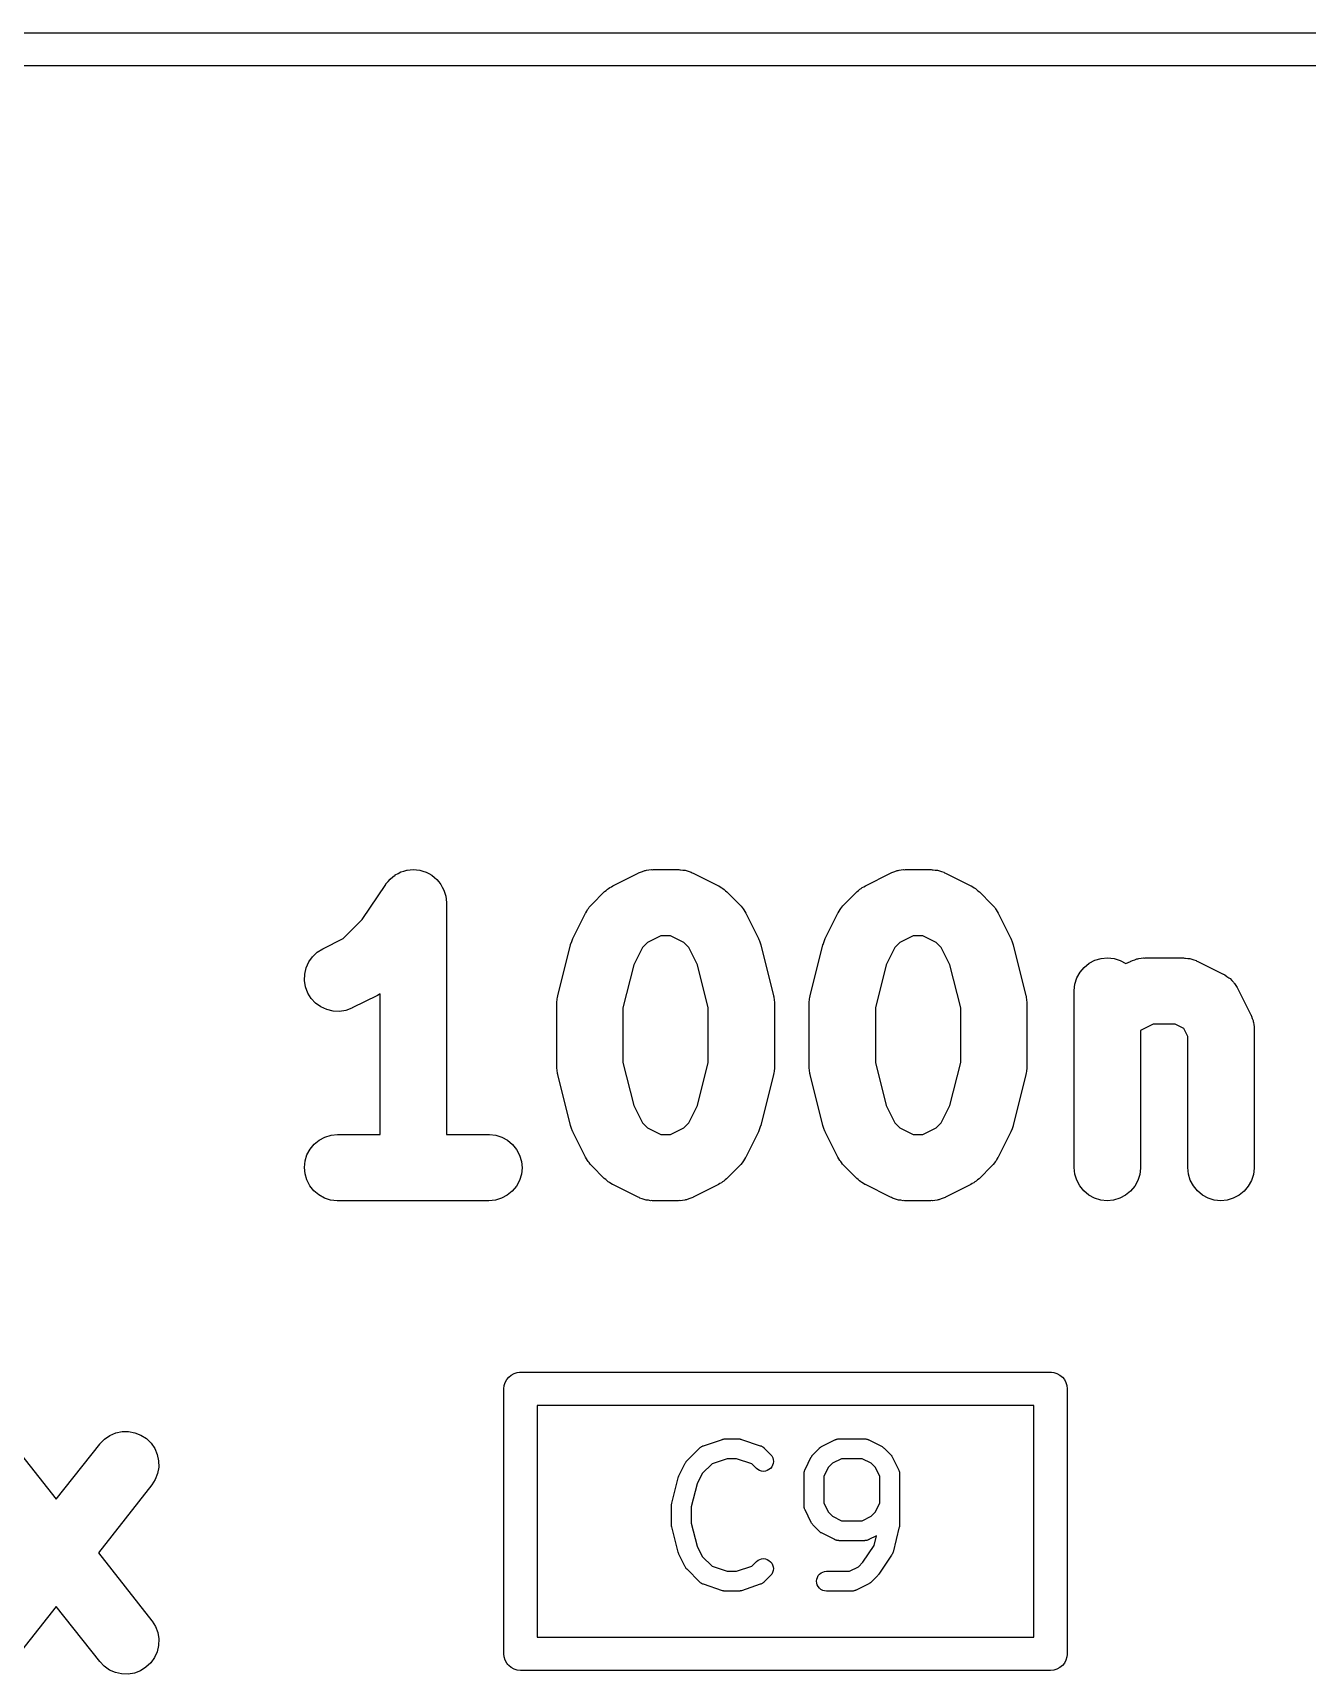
# Model space of a CAD drawing. Extents: x -0.43 to 1.15, y -0.05 to 0.65.
# Drawn here: x 0.0915 to 0.2429, y 0.4568 to 0.652 of the extents above; entities that cross this region are included whole.
import ezdxf

# ---------------------------------------------------------------- set-up
doc = ezdxf.new("R2010")
doc.units = 0
doc.header["$MEASUREMENT"] = 0
doc.layers.add('BLACK', color=7, linetype='CONTINUOUS')

msp = doc.modelspace()

# ---------------------------------------------------------------- linework, layer by layer
at = {"layer": 'BLACK', "linetype": 'CONTINUOUS'}
for p, q in [((-0.1499, 0.65197), (1.1499, 0.65197)), ((1.14803, 0.64803), (-0.14803, 0.64803)), ((0.13519, 0.5522), (0.13555, 0.5523)), ((0.13555, 0.5523), (0.13592, 0.55241)), ((0.13592, 0.55241), (0.13593, 0.55241)), ((0.13593, 0.55241), (0.13628, 0.55245)), ((0.13593, 0.55241), (0.13593, 0.55241)), ((0.13628, 0.55245), (0.13669, 0.55248)), ((0.13669, 0.55248), (0.1367, 0.55248)), ((0.13669, 0.55248), (0.13669, 0.55248)), ((0.1367, 0.55248), (0.13705, 0.55245)), ((0.13705, 0.55245), (0.13745, 0.5524)), ((0.13745, 0.5524), (0.13746, 0.5524)), ((0.13746, 0.5524), (0.13746, 0.5524)), ((0.13746, 0.5524), (0.1378, 0.5523)), ((0.1378, 0.5523), (0.13819, 0.55218)), ((0.16366, 0.55219), (0.16392, 0.55227)), ((0.16392, 0.55227), (0.16417, 0.55236)), ((0.16417, 0.55236), (0.16428, 0.55238)), ((0.16428, 0.55238), (0.16439, 0.55241)), ((0.16439, 0.55241), (0.16466, 0.55244)), ((0.16466, 0.55244), (0.16493, 0.55248)), ((0.16493, 0.55248), (0.16504, 0.55247)), ((0.16504, 0.55247), (0.16516, 0.55248)), ((0.16516, 0.55248), (0.16816, 0.55248)), ((0.16816, 0.55248), (0.16821, 0.55248)), ((0.16821, 0.55248), (0.16833, 0.55247)), ((0.16833, 0.55247), (0.16844, 0.55247)), ((0.16844, 0.55247), (0.16871, 0.55243)), ((0.16871, 0.55243), (0.16898, 0.5524)), ((0.16898, 0.5524), (0.16909, 0.55236)), ((0.16909, 0.55236), (0.1692, 0.55234)), ((0.1692, 0.55234), (0.16945, 0.55225)), ((0.19365, 0.55219), (0.19391, 0.55227)), ((0.19391, 0.55227), (0.19416, 0.55236)), ((0.19416, 0.55236), (0.19428, 0.55238)), ((0.19428, 0.55238), (0.19439, 0.55241)), ((0.19439, 0.55241), (0.19466, 0.55244)), ((0.19466, 0.55244), (0.19492, 0.55248)), ((0.19492, 0.55248), (0.19504, 0.55247)), ((0.19504, 0.55247), (0.19515, 0.55248)), ((0.19515, 0.55248), (0.19815, 0.55248)), ((0.19815, 0.55248), (0.19821, 0.55248)), ((0.19821, 0.55248), (0.19832, 0.55247)), ((0.19832, 0.55247), (0.19844, 0.55247)), ((0.19844, 0.55247), (0.1987, 0.55243)), ((0.1987, 0.55243), (0.19897, 0.5524)), ((0.19897, 0.5524), (0.19908, 0.55236)), ((0.19908, 0.55236), (0.1992, 0.55234)), ((0.1992, 0.55234), (0.19945, 0.55225)), ((0.1306, 0.54656), (0.13339, 0.55073)), ((0.13339, 0.55073), (0.13341, 0.55077)), ((0.13341, 0.55077), (0.13342, 0.55078)), ((0.13341, 0.55077), (0.13341, 0.55077)), ((0.13341, 0.55077), (0.13341, 0.55077)), ((0.13342, 0.55078), (0.13367, 0.55108)), ((0.13367, 0.55108), (0.13391, 0.55136)), ((0.13391, 0.55136), (0.13423, 0.55162)), ((0.13391, 0.55136), (0.13391, 0.55136)), ((0.13391, 0.55136), (0.13391, 0.55136)), ((0.13423, 0.55162), (0.13451, 0.55184)), ((0.13451, 0.55185), (0.13486, 0.55203)), ((0.13451, 0.55184), (0.13451, 0.55185)), ((0.13451, 0.55184), (0.13451, 0.55184)), ((0.13486, 0.55203), (0.13519, 0.5522)), ((0.13519, 0.5522), (0.13519, 0.5522)), ((0.13519, 0.5522), (0.13519, 0.5522)), ((0.13819, 0.55218), (0.13819, 0.55217)), ((0.13819, 0.55217), (0.13819, 0.55217)), ((0.13819, 0.55217), (0.13852, 0.552)), ((0.13852, 0.552), (0.13886, 0.55181)), ((0.13886, 0.55181), (0.13886, 0.55181)), ((0.13886, 0.55181), (0.13887, 0.55181)), ((0.13887, 0.55181), (0.13917, 0.55156)), ((0.13917, 0.55156), (0.13945, 0.55132)), ((0.13945, 0.55132), (0.13946, 0.55132)), ((0.13946, 0.55132), (0.13946, 0.55132)), ((0.13946, 0.55132), (0.1397, 0.55101)), ((0.1397, 0.55101), (0.13994, 0.55073)), ((0.13994, 0.55073), (0.13994, 0.55072)), ((0.13994, 0.55072), (0.13994, 0.55072)), ((0.13994, 0.55072), (0.14012, 0.55039)), ((0.14012, 0.55039), (0.1403, 0.55005)), ((0.15988, 0.55025), (0.16001, 0.55035)), ((0.16001, 0.55035), (0.16021, 0.55045)), ((0.16021, 0.55045), (0.1604, 0.55057)), ((0.1604, 0.55057), (0.1634, 0.55207)), ((0.1634, 0.55207), (0.16345, 0.55209)), ((0.16345, 0.55209), (0.16356, 0.55213)), ((0.16356, 0.55213), (0.16366, 0.55219)), ((0.16945, 0.55225), (0.16971, 0.55217)), ((0.16971, 0.55217), (0.16981, 0.55211)), ((0.16981, 0.55211), (0.16992, 0.55207)), ((0.16992, 0.55207), (0.17292, 0.55057)), ((0.17292, 0.55057), (0.17297, 0.55054)), ((0.17297, 0.55054), (0.17315, 0.55042)), ((0.17315, 0.55042), (0.17335, 0.55032)), ((0.17335, 0.55032), (0.17347, 0.55022)), ((0.18988, 0.55025), (0.19001, 0.55035)), ((0.19001, 0.55035), (0.19021, 0.55045)), ((0.19021, 0.55045), (0.19039, 0.55057)), ((0.19039, 0.55057), (0.19339, 0.55207)), ((0.19339, 0.55207), (0.19344, 0.55209)), ((0.19344, 0.55209), (0.19355, 0.55213)), ((0.19355, 0.55213), (0.19365, 0.55219)), ((0.19945, 0.55225), (0.1997, 0.55217)), ((0.1997, 0.55217), (0.19981, 0.55211)), ((0.19981, 0.55211), (0.19991, 0.55207)), ((0.19991, 0.55207), (0.20291, 0.55057)), ((0.20291, 0.55057), (0.20296, 0.55054)), ((0.20296, 0.55054), (0.20315, 0.55042)), ((0.20315, 0.55042), (0.20334, 0.55032)), ((0.20334, 0.55032), (0.20347, 0.55022)), ((0.1403, 0.55005), (0.1403, 0.55004)), ((0.1403, 0.55004), (0.1403, 0.55004)), ((0.1403, 0.55004), (0.14041, 0.5497)), ((0.14041, 0.5497), (0.14052, 0.54931)), ((0.14052, 0.54931), (0.14052, 0.54931)), ((0.14052, 0.54931), (0.14052, 0.54931)), ((0.14052, 0.54931), (0.14056, 0.54896)), ((0.14056, 0.54896), (0.1406, 0.54855)), ((0.1406, 0.54855), (0.1406, 0.52099)), ((0.15787, 0.54833), (0.15937, 0.54983)), ((0.15937, 0.54983), (0.15941, 0.54987)), ((0.15941, 0.54987), (0.15959, 0.55001)), ((0.15959, 0.55001), (0.15975, 0.55016)), ((0.15975, 0.55016), (0.15988, 0.55025)), ((0.17347, 0.55022), (0.17361, 0.55013)), ((0.17361, 0.55013), (0.17377, 0.54997)), ((0.17377, 0.54997), (0.17394, 0.54983)), ((0.17394, 0.54983), (0.17544, 0.54833)), ((0.18787, 0.54833), (0.18937, 0.54983)), ((0.18937, 0.54983), (0.18941, 0.54987)), ((0.18941, 0.54987), (0.18958, 0.55001)), ((0.18958, 0.55001), (0.18974, 0.55016)), ((0.18974, 0.55016), (0.18988, 0.55025)), ((0.20347, 0.55022), (0.20361, 0.55013)), ((0.20361, 0.55013), (0.20377, 0.54997)), ((0.20377, 0.54997), (0.20394, 0.54983)), ((0.20394, 0.54983), (0.20544, 0.54833)), ((0.12833, 0.54428), (0.1306, 0.54656)), ((0.15564, 0.54431), (0.15714, 0.54731)), ((0.15714, 0.54731), (0.15716, 0.54736)), ((0.15716, 0.54736), (0.15728, 0.54754)), ((0.15728, 0.54754), (0.15739, 0.54774)), ((0.15739, 0.54774), (0.15749, 0.54786)), ((0.15749, 0.54786), (0.15758, 0.548)), ((0.15758, 0.548), (0.15773, 0.54816)), ((0.15773, 0.54816), (0.15787, 0.54833)), ((0.17544, 0.54833), (0.17548, 0.54829)), ((0.17548, 0.54829), (0.17562, 0.54812)), ((0.17562, 0.54812), (0.17577, 0.54796)), ((0.17577, 0.54796), (0.17586, 0.54782)), ((0.17586, 0.54782), (0.17596, 0.54769)), ((0.17596, 0.54769), (0.17606, 0.5475)), ((0.17606, 0.5475), (0.17618, 0.54731)), ((0.17618, 0.54731), (0.17768, 0.54431)), ((0.18563, 0.54431), (0.18713, 0.54731)), ((0.18713, 0.54731), (0.18716, 0.54736)), ((0.18716, 0.54736), (0.18728, 0.54754)), ((0.18728, 0.54754), (0.18738, 0.54774)), ((0.18738, 0.54774), (0.18749, 0.54786)), ((0.18749, 0.54786), (0.18758, 0.548)), ((0.18758, 0.548), (0.18773, 0.54816)), ((0.18773, 0.54816), (0.18787, 0.54833)), ((0.20544, 0.54833), (0.20547, 0.54829)), ((0.20547, 0.54829), (0.20561, 0.54812)), ((0.20561, 0.54812), (0.20577, 0.54796)), ((0.20577, 0.54796), (0.20585, 0.54782)), ((0.20585, 0.54782), (0.20595, 0.54769)), ((0.20595, 0.54769), (0.20606, 0.54749)), ((0.20606, 0.54749), (0.20617, 0.54731)), ((0.20617, 0.54731), (0.20767, 0.54431)), ((0.16609, 0.54461), (0.16449, 0.54381)), ((0.16723, 0.54461), (0.16609, 0.54461)), ((0.16883, 0.54381), (0.16723, 0.54461)), ((0.19608, 0.54461), (0.19449, 0.54381)), ((0.19722, 0.54461), (0.19608, 0.54461)), ((0.19882, 0.54381), (0.19722, 0.54461)), ((0.12469, 0.54213), (0.12525, 0.54266)), ((0.12525, 0.54266), (0.1259, 0.54307)), ((0.1259, 0.54307), (0.12833, 0.54428)), ((0.15384, 0.5375), (0.15534, 0.5435)), ((0.15534, 0.5435), (0.15535, 0.54356)), ((0.15535, 0.54356), (0.15536, 0.54357)), ((0.15536, 0.54359), (0.15549, 0.54393)), ((0.15536, 0.54357), (0.15536, 0.54359)), ((0.15549, 0.54393), (0.15562, 0.54428)), ((0.15562, 0.54428), (0.15563, 0.54429)), ((0.15563, 0.54429), (0.15564, 0.54431)), ((0.16389, 0.54322), (0.16287, 0.54117)), ((0.16449, 0.54381), (0.16389, 0.54322)), ((0.16942, 0.54322), (0.16883, 0.54381)), ((0.17044, 0.54117), (0.16942, 0.54322)), ((0.17768, 0.54431), (0.1777, 0.54426)), ((0.1777, 0.54426), (0.17771, 0.54424)), ((0.17771, 0.54424), (0.17772, 0.54423)), ((0.17772, 0.54423), (0.17784, 0.54388)), ((0.17784, 0.54388), (0.17797, 0.54354)), ((0.17797, 0.54354), (0.17797, 0.54352)), ((0.17797, 0.54352), (0.17798, 0.5435)), ((0.17798, 0.5435), (0.17948, 0.5375)), ((0.18383, 0.5375), (0.18533, 0.5435)), ((0.18533, 0.5435), (0.18535, 0.54356)), ((0.18535, 0.54357), (0.18536, 0.54359)), ((0.18535, 0.54356), (0.18535, 0.54357)), ((0.18536, 0.54359), (0.18549, 0.54393)), ((0.18549, 0.54393), (0.18562, 0.54428)), ((0.18562, 0.54428), (0.18563, 0.54429)), ((0.18563, 0.54429), (0.18563, 0.54431)), ((0.19389, 0.54322), (0.19287, 0.54117)), ((0.19449, 0.54381), (0.19389, 0.54322)), ((0.19942, 0.54322), (0.19882, 0.54381)), ((0.20044, 0.54117), (0.19942, 0.54322)), ((0.20767, 0.54431), (0.2077, 0.54426)), ((0.2077, 0.54426), (0.2077, 0.54424)), ((0.2077, 0.54424), (0.20771, 0.54423)), ((0.20771, 0.54423), (0.20784, 0.54388)), ((0.20784, 0.54388), (0.20796, 0.54354)), ((0.20796, 0.54354), (0.20797, 0.54352)), ((0.20797, 0.54352), (0.20797, 0.5435)), ((0.20797, 0.5435), (0.20947, 0.5375)), ((0.12376, 0.54006), (0.12393, 0.54081)), ((0.12393, 0.54081), (0.12425, 0.54151)), ((0.12425, 0.54151), (0.12469, 0.54213)), ((0.16287, 0.54117), (0.16159, 0.53606)), ((0.17172, 0.53606), (0.17044, 0.54117)), ((0.19287, 0.54117), (0.19159, 0.53606)), ((0.20172, 0.53606), (0.20044, 0.54117)), ((0.2159, 0.54027), (0.2164, 0.54086)), ((0.2164, 0.54086), (0.21699, 0.54134)), ((0.21699, 0.54134), (0.21768, 0.5417)), ((0.21768, 0.5417), (0.21841, 0.54192)), ((0.21841, 0.54192), (0.21918, 0.54199)), ((0.21918, 0.54199), (0.21994, 0.5419)), ((0.21994, 0.5419), (0.22068, 0.54168)), ((0.22068, 0.54168), (0.22135, 0.54131)), ((0.22135, 0.54131), (0.22136, 0.54131)), ((0.22136, 0.54131), (0.22189, 0.54157)), ((0.22189, 0.54157), (0.22194, 0.54159)), ((0.22194, 0.54159), (0.22205, 0.54163)), ((0.22205, 0.54163), (0.22215, 0.54169)), ((0.22215, 0.54169), (0.22241, 0.54177)), ((0.22241, 0.54177), (0.22266, 0.54186)), ((0.22266, 0.54186), (0.22278, 0.54188)), ((0.22278, 0.54188), (0.22288, 0.54191)), ((0.22288, 0.54191), (0.22315, 0.54194)), ((0.22315, 0.54194), (0.22342, 0.54198)), ((0.22342, 0.54198), (0.22354, 0.54197)), ((0.22354, 0.54197), (0.22365, 0.54199)), ((0.22365, 0.54199), (0.22815, 0.54199)), ((0.22815, 0.54199), (0.2282, 0.54199)), ((0.2282, 0.54199), (0.22832, 0.54197)), ((0.22832, 0.54197), (0.22844, 0.54197)), ((0.22844, 0.54197), (0.2287, 0.54193)), ((0.2287, 0.54193), (0.22897, 0.5419)), ((0.22897, 0.5419), (0.22908, 0.54186)), ((0.22908, 0.54186), (0.22919, 0.54185)), ((0.22919, 0.54185), (0.22944, 0.54175)), ((0.22944, 0.54175), (0.2297, 0.54167)), ((0.2297, 0.54167), (0.2298, 0.54161)), ((0.2298, 0.54161), (0.22991, 0.54157)), ((0.22991, 0.54157), (0.23291, 0.54007)), ((0.12373, 0.53929), (0.12376, 0.54006)), ((0.12386, 0.53853), (0.12373, 0.53929)), ((0.21521, 0.5381), (0.2153, 0.53887)), ((0.2153, 0.53887), (0.21553, 0.5396)), ((0.21553, 0.5396), (0.2159, 0.54027)), ((0.23291, 0.54007), (0.23296, 0.54004)), ((0.23296, 0.54004), (0.23303, 0.54)), ((0.23303, 0.54), (0.23311, 0.53996)), ((0.23311, 0.53996), (0.23335, 0.53979)), ((0.23335, 0.53979), (0.2336, 0.53963)), ((0.2336, 0.53963), (0.23366, 0.53957)), ((0.23366, 0.53957), (0.23373, 0.53952)), ((0.23373, 0.53952), (0.23394, 0.5393)), ((0.23394, 0.5393), (0.23416, 0.53909)), ((0.23416, 0.53909), (0.2342, 0.53902)), ((0.2342, 0.53902), (0.23426, 0.53896)), ((0.23426, 0.53896), (0.23442, 0.5387)), ((0.23442, 0.5387), (0.23459, 0.53846)), ((0.12413, 0.53781), (0.12386, 0.53853)), ((0.12453, 0.53716), (0.12413, 0.53781)), ((0.12506, 0.5366), (0.12453, 0.53716)), ((0.13242, 0.53753), (0.12942, 0.53603)), ((0.13261, 0.53764), (0.13242, 0.53753)), ((0.13272, 0.5377), (0.13261, 0.53764)), ((0.13272, 0.52099), (0.13272, 0.5377)), ((0.15372, 0.5366), (0.15373, 0.53667)), ((0.15373, 0.53674), (0.15377, 0.53705)), ((0.15373, 0.53667), (0.15373, 0.53674)), ((0.15377, 0.53705), (0.15381, 0.53737)), ((0.15381, 0.53737), (0.15383, 0.53743)), ((0.15383, 0.53743), (0.15384, 0.5375)), ((0.17948, 0.5375), (0.17949, 0.53745)), ((0.17949, 0.53745), (0.1795, 0.53738)), ((0.1795, 0.53738), (0.17952, 0.53731)), ((0.17952, 0.53731), (0.17955, 0.537)), ((0.17955, 0.537), (0.17959, 0.53669)), ((0.17959, 0.53669), (0.17959, 0.53662)), ((0.18372, 0.53674), (0.18377, 0.53705)), ((0.18373, 0.53667), (0.18372, 0.53674)), ((0.18372, 0.5366), (0.18373, 0.53667)), ((0.18377, 0.53705), (0.1838, 0.53737)), ((0.1838, 0.53737), (0.18382, 0.53743)), ((0.18382, 0.53743), (0.18383, 0.5375)), ((0.20947, 0.5375), (0.20949, 0.53745)), ((0.20949, 0.53745), (0.20949, 0.53738)), ((0.20949, 0.53738), (0.20951, 0.53731)), ((0.20951, 0.53731), (0.20955, 0.537)), ((0.20955, 0.537), (0.20959, 0.53669)), ((0.20959, 0.53669), (0.20958, 0.53662)), ((0.21521, 0.53805), (0.21521, 0.5381)), ((0.21521, 0.51705), (0.21521, 0.53805)), ((0.23459, 0.53846), (0.23463, 0.53838)), ((0.23463, 0.53838), (0.23467, 0.53831)), ((0.23467, 0.53831), (0.23617, 0.53531)), ((0.12568, 0.53615), (0.12506, 0.5366)), ((0.12638, 0.53583), (0.12568, 0.53615)), ((0.12713, 0.53565), (0.12638, 0.53583)), ((0.12789, 0.53562), (0.12713, 0.53565)), ((0.12865, 0.53574), (0.12789, 0.53562)), ((0.12937, 0.536), (0.12865, 0.53574)), ((0.12942, 0.53603), (0.12937, 0.536)), ((0.15372, 0.53655), (0.15372, 0.5366)), ((0.15372, 0.52905), (0.15372, 0.53655)), ((0.16159, 0.53606), (0.16159, 0.52953)), ((0.17172, 0.52953), (0.17172, 0.53606)), ((0.17959, 0.53662), (0.17959, 0.53655)), ((0.17959, 0.53655), (0.17959, 0.52905)), ((0.18372, 0.53655), (0.18372, 0.5366)), ((0.18372, 0.52905), (0.18372, 0.53655)), ((0.19159, 0.53606), (0.19159, 0.52953)), ((0.20172, 0.52953), (0.20172, 0.53606)), ((0.20958, 0.53662), (0.20959, 0.53655)), ((0.20959, 0.53655), (0.20959, 0.52905)), ((0.23617, 0.53531), (0.23619, 0.53526)), ((0.23619, 0.53526), (0.23623, 0.53515)), ((0.23623, 0.53515), (0.23629, 0.53505)), ((0.23629, 0.53505), (0.23637, 0.53479)), ((0.23637, 0.53479), (0.23646, 0.53454)), ((0.22458, 0.53411), (0.22309, 0.53336)), ((0.22309, 0.53336), (0.22309, 0.51705)), ((0.22722, 0.53411), (0.22458, 0.53411)), ((0.22822, 0.53361), (0.22722, 0.53411)), ((0.22871, 0.53262), (0.22822, 0.53361)), ((0.23646, 0.53454), (0.23648, 0.53442)), ((0.23648, 0.53442), (0.23651, 0.53431)), ((0.23651, 0.53431), (0.23654, 0.53405)), ((0.23654, 0.53405), (0.23658, 0.53378)), ((0.23658, 0.53378), (0.23658, 0.53366)), ((0.23658, 0.53366), (0.23659, 0.53355)), ((0.23659, 0.53355), (0.23659, 0.51705)), ((0.22871, 0.51705), (0.22871, 0.53262)), ((0.15373, 0.52898), (0.15372, 0.52905)), ((0.15372, 0.52891), (0.15373, 0.52898)), ((0.15377, 0.5286), (0.15372, 0.52891)), ((0.16159, 0.52953), (0.16287, 0.52442)), ((0.17044, 0.52442), (0.17172, 0.52953)), ((0.17959, 0.52885), (0.17954, 0.52854)), ((0.17959, 0.52899), (0.17958, 0.52892)), ((0.17958, 0.52892), (0.17959, 0.52885)), ((0.17959, 0.52905), (0.17959, 0.52899)), ((0.18372, 0.52898), (0.18372, 0.52905)), ((0.18372, 0.52891), (0.18372, 0.52898)), ((0.18376, 0.5286), (0.18372, 0.52891)), ((0.19159, 0.52953), (0.19287, 0.52442)), ((0.20044, 0.52443), (0.20172, 0.52953)), ((0.20958, 0.52885), (0.20954, 0.52854)), ((0.20959, 0.52899), (0.20958, 0.52892)), ((0.20958, 0.52892), (0.20958, 0.52885)), ((0.20959, 0.52905), (0.20959, 0.52899)), ((0.1538, 0.52829), (0.15377, 0.5286)), ((0.15382, 0.52822), (0.1538, 0.52829)), ((0.15383, 0.52815), (0.15382, 0.52822)), ((0.15384, 0.52809), (0.15383, 0.52815)), ((0.15534, 0.52209), (0.15384, 0.52809)), ((0.17948, 0.52809), (0.17798, 0.52209)), ((0.17949, 0.52816), (0.17948, 0.52809)), ((0.17951, 0.52823), (0.17949, 0.52816)), ((0.17954, 0.52854), (0.17951, 0.52823)), ((0.18379, 0.52829), (0.18376, 0.5286)), ((0.18381, 0.52822), (0.18379, 0.52829)), ((0.18382, 0.52815), (0.18381, 0.52822)), ((0.18383, 0.52809), (0.18382, 0.52815)), ((0.18533, 0.52209), (0.18383, 0.52809)), ((0.20947, 0.52809), (0.20797, 0.52209)), ((0.20948, 0.52816), (0.20947, 0.52809)), ((0.2095, 0.52823), (0.20948, 0.52816)), ((0.20954, 0.52854), (0.2095, 0.52823)), ((0.16287, 0.52442), (0.16389, 0.52238)), ((0.16942, 0.52238), (0.17044, 0.52442)), ((0.19287, 0.52442), (0.19389, 0.52238)), ((0.19942, 0.52238), (0.20044, 0.52443)), ((0.15535, 0.52208), (0.15534, 0.52209)), ((0.15535, 0.52206), (0.15535, 0.52208)), ((0.15547, 0.52172), (0.15535, 0.52206)), ((0.1556, 0.52137), (0.15547, 0.52172)), ((0.15561, 0.52136), (0.1556, 0.52137)), ((0.15561, 0.52134), (0.15561, 0.52136)), ((0.15564, 0.52129), (0.15561, 0.52134)), ((0.15714, 0.51829), (0.15564, 0.52129)), ((0.16389, 0.52238), (0.16449, 0.52179)), ((0.16449, 0.52179), (0.16609, 0.52099)), ((0.16723, 0.52099), (0.16883, 0.52179)), ((0.16883, 0.52179), (0.16942, 0.52238)), ((0.17768, 0.52129), (0.17618, 0.51829)), ((0.17769, 0.52132), (0.17768, 0.52131)), ((0.17768, 0.52131), (0.17768, 0.52129)), ((0.17782, 0.52166), (0.17769, 0.52132)), ((0.17795, 0.52201), (0.17782, 0.52166)), ((0.17796, 0.52202), (0.17795, 0.52201)), ((0.17798, 0.52209), (0.17796, 0.52204)), ((0.17796, 0.52204), (0.17796, 0.52202)), ((0.18534, 0.52208), (0.18533, 0.52209)), ((0.18534, 0.52206), (0.18534, 0.52208)), ((0.18547, 0.52172), (0.18534, 0.52206)), ((0.18559, 0.52137), (0.18547, 0.52172)), ((0.1856, 0.52136), (0.18559, 0.52137)), ((0.18561, 0.52134), (0.1856, 0.52136)), ((0.18563, 0.52129), (0.18561, 0.52134)), ((0.18713, 0.51829), (0.18563, 0.52129)), ((0.19389, 0.52238), (0.19449, 0.52179)), ((0.19449, 0.52179), (0.19608, 0.52099)), ((0.19722, 0.52099), (0.19882, 0.52179)), ((0.19882, 0.52179), (0.19942, 0.52238)), ((0.20767, 0.52129), (0.20617, 0.51829)), ((0.20768, 0.52131), (0.20767, 0.52129)), ((0.20769, 0.52132), (0.20768, 0.52131)), ((0.20782, 0.52167), (0.20769, 0.52132)), ((0.20795, 0.52201), (0.20782, 0.52167)), ((0.20796, 0.52204), (0.20795, 0.52202)), ((0.20795, 0.52202), (0.20795, 0.52201)), ((0.20797, 0.52209), (0.20796, 0.52204)), ((0.12403, 0.51858), (0.1244, 0.51925)), ((0.1244, 0.51925), (0.12489, 0.51985)), ((0.12489, 0.51985), (0.12548, 0.52033)), ((0.12548, 0.52033), (0.12616, 0.52069)), ((0.12616, 0.52069), (0.1269, 0.52091)), ((0.1269, 0.52091), (0.12766, 0.52099)), ((0.12766, 0.52099), (0.13272, 0.52099)), ((0.1406, 0.52099), (0.14566, 0.52099)), ((0.14566, 0.52099), (0.14572, 0.52099)), ((0.14572, 0.52099), (0.14648, 0.5209)), ((0.14648, 0.5209), (0.14721, 0.52067)), ((0.14721, 0.52067), (0.14788, 0.5203)), ((0.14788, 0.5203), (0.14847, 0.51981)), ((0.14847, 0.51981), (0.14895, 0.51921)), ((0.14895, 0.51921), (0.14931, 0.51853)), ((0.16609, 0.52099), (0.16723, 0.52099)), ((0.19608, 0.52099), (0.19722, 0.52099)), ((0.12373, 0.51708), (0.12381, 0.51784)), ((0.12381, 0.51784), (0.12403, 0.51858)), ((0.14931, 0.51853), (0.14953, 0.51779)), ((0.14953, 0.51779), (0.1496, 0.51702)), ((0.15725, 0.5181), (0.15714, 0.51829)), ((0.15736, 0.51791), (0.15725, 0.5181)), ((0.15746, 0.51778), (0.15736, 0.51791)), ((0.15755, 0.51764), (0.15746, 0.51778)), ((0.1577, 0.51748), (0.15755, 0.51764)), ((0.15784, 0.51731), (0.1577, 0.51748)), ((0.15787, 0.51727), (0.15784, 0.51731)), ((0.15937, 0.51577), (0.15787, 0.51727)), ((0.17544, 0.51727), (0.17394, 0.51577)), ((0.17558, 0.51744), (0.17544, 0.51727)), ((0.17574, 0.5176), (0.17558, 0.51744)), ((0.17582, 0.51773), (0.17574, 0.5176)), ((0.17593, 0.51786), (0.17582, 0.51773)), ((0.17603, 0.51806), (0.17593, 0.51786)), ((0.17615, 0.51824), (0.17603, 0.51806)), ((0.17618, 0.51829), (0.17615, 0.51824)), ((0.18725, 0.5181), (0.18713, 0.51829)), ((0.18735, 0.51791), (0.18725, 0.5181)), ((0.18746, 0.51778), (0.18735, 0.51791)), ((0.18754, 0.51764), (0.18746, 0.51778)), ((0.18769, 0.51748), (0.18754, 0.51764)), ((0.18783, 0.51731), (0.18769, 0.51748)), ((0.18787, 0.51727), (0.18783, 0.51731)), ((0.18937, 0.51577), (0.18787, 0.51727)), ((0.20544, 0.51727), (0.20394, 0.51577)), ((0.20558, 0.51744), (0.20544, 0.51727)), ((0.20573, 0.5176), (0.20558, 0.51744)), ((0.20582, 0.51773), (0.20573, 0.5176)), ((0.20592, 0.51786), (0.20582, 0.51773)), ((0.20603, 0.51806), (0.20592, 0.51786)), ((0.20615, 0.51824), (0.20603, 0.51806)), ((0.20617, 0.51829), (0.20615, 0.51824)), ((0.1238, 0.51631), (0.12373, 0.51708)), ((0.12401, 0.51558), (0.1238, 0.51631)), ((0.12437, 0.51489), (0.12401, 0.51558)), ((0.14929, 0.51553), (0.14892, 0.51485)), ((0.14952, 0.51626), (0.14929, 0.51553)), ((0.1496, 0.51702), (0.14952, 0.51626)), ((0.15954, 0.51563), (0.15937, 0.51577)), ((0.1597, 0.51547), (0.15954, 0.51563)), ((0.15984, 0.51538), (0.1597, 0.51547)), ((0.15997, 0.51528), (0.15984, 0.51538)), ((0.16016, 0.51518), (0.15997, 0.51528)), ((0.1733, 0.51525), (0.17311, 0.51515)), ((0.17343, 0.51535), (0.1733, 0.51525)), ((0.17357, 0.51544), (0.17343, 0.51535)), ((0.17373, 0.51559), (0.17357, 0.51544)), ((0.1739, 0.51573), (0.17373, 0.51559)), ((0.17394, 0.51577), (0.1739, 0.51573)), ((0.18954, 0.51563), (0.18937, 0.51577)), ((0.1897, 0.51547), (0.18954, 0.51563)), ((0.18984, 0.51538), (0.1897, 0.51547)), ((0.18996, 0.51528), (0.18984, 0.51538)), ((0.19016, 0.51518), (0.18996, 0.51528)), ((0.2033, 0.51525), (0.2031, 0.51515)), ((0.20342, 0.51535), (0.2033, 0.51525)), ((0.20356, 0.51544), (0.20342, 0.51535)), ((0.20372, 0.51559), (0.20356, 0.51544)), ((0.2039, 0.51573), (0.20372, 0.51559)), ((0.20394, 0.51577), (0.2039, 0.51573)), ((0.21529, 0.51629), (0.21521, 0.51705)), ((0.21551, 0.51555), (0.21529, 0.51629)), ((0.21587, 0.51487), (0.21551, 0.51555)), ((0.22277, 0.5155), (0.2224, 0.51483)), ((0.223, 0.51623), (0.22277, 0.5155)), ((0.22309, 0.517), (0.223, 0.51623)), ((0.22309, 0.51705), (0.22309, 0.517)), ((0.22879, 0.51629), (0.22871, 0.51705)), ((0.22901, 0.51555), (0.22879, 0.51629)), ((0.22937, 0.51487), (0.22901, 0.51555)), ((0.23627, 0.5155), (0.2359, 0.51483)), ((0.2365, 0.51623), (0.23627, 0.5155)), ((0.23659, 0.517), (0.2365, 0.51623)), ((0.23659, 0.51705), (0.23659, 0.517)), ((0.12485, 0.5143), (0.12437, 0.51489)), ((0.12544, 0.5138), (0.12485, 0.5143)), ((0.12611, 0.51343), (0.12544, 0.5138)), ((0.12684, 0.5132), (0.12611, 0.51343)), ((0.14716, 0.51341), (0.14642, 0.51319)), ((0.14784, 0.51377), (0.14716, 0.51341)), ((0.14843, 0.51426), (0.14784, 0.51377)), ((0.14892, 0.51485), (0.14843, 0.51426)), ((0.16035, 0.51505), (0.16016, 0.51518)), ((0.1604, 0.51503), (0.16035, 0.51505)), ((0.1634, 0.51353), (0.1604, 0.51503)), ((0.16351, 0.51349), (0.1634, 0.51353)), ((0.16361, 0.51343), (0.16351, 0.51349)), ((0.16386, 0.51335), (0.16361, 0.51343)), ((0.16411, 0.51326), (0.16386, 0.51335)), ((0.16423, 0.51323), (0.16411, 0.51326)), ((0.16434, 0.5132), (0.16423, 0.51323)), ((0.16915, 0.51324), (0.16903, 0.51322)), ((0.1694, 0.51333), (0.16915, 0.51324)), ((0.16966, 0.51341), (0.1694, 0.51333)), ((0.16976, 0.51347), (0.16966, 0.51341)), ((0.16987, 0.5135), (0.16976, 0.51347)), ((0.16992, 0.51353), (0.16987, 0.5135)), ((0.17292, 0.51503), (0.16992, 0.51353)), ((0.17311, 0.51515), (0.17292, 0.51503)), ((0.19034, 0.51505), (0.19016, 0.51518)), ((0.19039, 0.51503), (0.19034, 0.51505)), ((0.19339, 0.51353), (0.19039, 0.51503)), ((0.1935, 0.51349), (0.19339, 0.51353)), ((0.1936, 0.51343), (0.1935, 0.51349)), ((0.19386, 0.51335), (0.1936, 0.51343)), ((0.19411, 0.51326), (0.19386, 0.51335)), ((0.19423, 0.51323), (0.19411, 0.51326)), ((0.19434, 0.5132), (0.19423, 0.51323)), ((0.19914, 0.51324), (0.19903, 0.51322)), ((0.1994, 0.51333), (0.19914, 0.51324)), ((0.19965, 0.51341), (0.1994, 0.51333)), ((0.19976, 0.51347), (0.19965, 0.51341)), ((0.19986, 0.5135), (0.19976, 0.51347)), ((0.19991, 0.51353), (0.19986, 0.5135)), ((0.20291, 0.51503), (0.19991, 0.51353)), ((0.2031, 0.51515), (0.20291, 0.51503)), ((0.21636, 0.51428), (0.21587, 0.51487)), ((0.21695, 0.51379), (0.21636, 0.51428)), ((0.21763, 0.51342), (0.21695, 0.51379)), ((0.21836, 0.51319), (0.21763, 0.51342)), ((0.22063, 0.5134), (0.21989, 0.51318)), ((0.22131, 0.51376), (0.22063, 0.5134)), ((0.2219, 0.51424), (0.22131, 0.51376)), ((0.2224, 0.51483), (0.2219, 0.51424)), ((0.22986, 0.51428), (0.22937, 0.51487)), ((0.23045, 0.51379), (0.22986, 0.51428)), ((0.23112, 0.51342), (0.23045, 0.51379)), ((0.23186, 0.51319), (0.23112, 0.51342)), ((0.23412, 0.5134), (0.23339, 0.51318)), ((0.23481, 0.51376), (0.23412, 0.5134)), ((0.2354, 0.51424), (0.23481, 0.51376)), ((0.2359, 0.51483), (0.2354, 0.51424)), ((0.12761, 0.51311), (0.12684, 0.5132)), ((0.12766, 0.51311), (0.12761, 0.51311)), ((0.14566, 0.51311), (0.12766, 0.51311)), ((0.14642, 0.51319), (0.14566, 0.51311)), ((0.16461, 0.51317), (0.16434, 0.5132)), ((0.16487, 0.51312), (0.16461, 0.51317)), ((0.16499, 0.51313), (0.16487, 0.51312)), ((0.1651, 0.51311), (0.16499, 0.51313)), ((0.16516, 0.51311), (0.1651, 0.51311)), ((0.16816, 0.51311), (0.16516, 0.51311)), ((0.16827, 0.51313), (0.16816, 0.51311)), ((0.16839, 0.51312), (0.16827, 0.51313)), ((0.16865, 0.51316), (0.16839, 0.51312)), ((0.16892, 0.51319), (0.16865, 0.51316)), ((0.16903, 0.51322), (0.16892, 0.51319)), ((0.1946, 0.51317), (0.19434, 0.5132)), ((0.19487, 0.51312), (0.1946, 0.51317)), ((0.19498, 0.51313), (0.19487, 0.51312)), ((0.1951, 0.51311), (0.19498, 0.51313)), ((0.19515, 0.51311), (0.1951, 0.51311)), ((0.19815, 0.51311), (0.19515, 0.51311)), ((0.19827, 0.51313), (0.19815, 0.51311)), ((0.19838, 0.51312), (0.19827, 0.51313)), ((0.19865, 0.51316), (0.19838, 0.51312)), ((0.19892, 0.51319), (0.19865, 0.51316)), ((0.19903, 0.51322), (0.19892, 0.51319)), ((0.21912, 0.51311), (0.21836, 0.51319)), ((0.21989, 0.51318), (0.21912, 0.51311)), ((0.23262, 0.51311), (0.23186, 0.51319)), ((0.23339, 0.51318), (0.23262, 0.51311)), ((0.14758, 0.49151), (0.14777, 0.49185)), ((0.14777, 0.49185), (0.14801, 0.49215)), ((0.14801, 0.49215), (0.14831, 0.49239)), ((0.14831, 0.49239), (0.14865, 0.49257)), ((0.14865, 0.49257), (0.14902, 0.49269)), ((0.14902, 0.49269), (0.14931, 0.49272)), ((0.14931, 0.49272), (0.14941, 0.49273)), ((0.14941, 0.49273), (0.14951, 0.49272)), ((0.14951, 0.49272), (0.2123, 0.49272)), ((0.2123, 0.49272), (0.2124, 0.49273)), ((0.2124, 0.49273), (0.2125, 0.49272)), ((0.2125, 0.49272), (0.21279, 0.49269)), ((0.21279, 0.49269), (0.21316, 0.49257)), ((0.21316, 0.49257), (0.2135, 0.49239)), ((0.2135, 0.49239), (0.2138, 0.49215)), ((0.2138, 0.49215), (0.21405, 0.49185)), ((0.21405, 0.49185), (0.21423, 0.49151)), ((0.14743, 0.49075), (0.14747, 0.49113)), ((0.14744, 0.49065), (0.14743, 0.49075)), ((0.14744, 0.45935), (0.14744, 0.49065)), ((0.14747, 0.49113), (0.14758, 0.49151)), ((0.21423, 0.49151), (0.21434, 0.49113)), ((0.21434, 0.49113), (0.21438, 0.49075)), ((0.21438, 0.49075), (0.21437, 0.49065)), ((0.21437, 0.49065), (0.21437, 0.45935)), ((0.15138, 0.48878), (0.15138, 0.46122)), ((0.21043, 0.48878), (0.15138, 0.48878)), ((0.21043, 0.46122), (0.21043, 0.48878)), ((0.08909, 0.48418), (0.09424, 0.47762)), ((0.09424, 0.47762), (0.0994, 0.48418)), ((0.0994, 0.48418), (0.09943, 0.48422)), ((0.09943, 0.48422), (0.09997, 0.48477)), ((0.09997, 0.48477), (0.10061, 0.4852)), ((0.10061, 0.4852), (0.10131, 0.48551)), ((0.10131, 0.48551), (0.10207, 0.48566)), ((0.10207, 0.48566), (0.10283, 0.48567)), ((0.10283, 0.48567), (0.10359, 0.48553)), ((0.10359, 0.48553), (0.1043, 0.48525)), ((0.1043, 0.48525), (0.10495, 0.48483)), ((0.10495, 0.48483), (0.1055, 0.48429)), ((0.1055, 0.48429), (0.10594, 0.48366)), ((0.17102, 0.48393), (0.17109, 0.48397)), ((0.17109, 0.48397), (0.17113, 0.48398)), ((0.17113, 0.48398), (0.17116, 0.48399)), ((0.17116, 0.48399), (0.17341, 0.48474)), ((0.17341, 0.48474), (0.17342, 0.48475)), ((0.17342, 0.48475), (0.17349, 0.48476)), ((0.17349, 0.48476), (0.17355, 0.48478)), ((0.17355, 0.48478), (0.1736, 0.48479)), ((0.1736, 0.48479), (0.17365, 0.4848)), ((0.17365, 0.4848), (0.17372, 0.4848)), ((0.17372, 0.4848), (0.17378, 0.4848)), ((0.17378, 0.4848), (0.17528, 0.4848)), ((0.17528, 0.4848), (0.1753, 0.4848)), ((0.1753, 0.4848), (0.17536, 0.4848)), ((0.17536, 0.4848), (0.17543, 0.4848)), ((0.17543, 0.4848), (0.17548, 0.48479)), ((0.17548, 0.48479), (0.17553, 0.48478)), ((0.17553, 0.48478), (0.17559, 0.48476)), ((0.17559, 0.48476), (0.17566, 0.48474)), ((0.17566, 0.48474), (0.1779, 0.48399)), ((0.1779, 0.48399), (0.17792, 0.48399)), ((0.17792, 0.48399), (0.17795, 0.48397)), ((0.17795, 0.48397), (0.17799, 0.48396)), ((0.17799, 0.48396), (0.17806, 0.48393)), ((0.18525, 0.48393), (0.18675, 0.48468)), ((0.18675, 0.48468), (0.18677, 0.48469)), ((0.18677, 0.48469), (0.1868, 0.4847)), ((0.1868, 0.4847), (0.18683, 0.48472)), ((0.18683, 0.48472), (0.18691, 0.48474)), ((0.18691, 0.48474), (0.18698, 0.48477)), ((0.18698, 0.48477), (0.18702, 0.48477)), ((0.18702, 0.48477), (0.18705, 0.48478)), ((0.18705, 0.48478), (0.18713, 0.48479)), ((0.18713, 0.48479), (0.18721, 0.4848)), ((0.18721, 0.4848), (0.18724, 0.4848)), ((0.18724, 0.4848), (0.18728, 0.4848)), ((0.18728, 0.4848), (0.19028, 0.4848)), ((0.19028, 0.4848), (0.1903, 0.4848)), ((0.1903, 0.4848), (0.19033, 0.4848)), ((0.19033, 0.4848), (0.19037, 0.4848)), ((0.19037, 0.4848), (0.19045, 0.48479)), ((0.19045, 0.48479), (0.19052, 0.48478)), ((0.19052, 0.48478), (0.19056, 0.48477)), ((0.19056, 0.48477), (0.19059, 0.48476)), ((0.19059, 0.48476), (0.19067, 0.48473)), ((0.19067, 0.48473), (0.19074, 0.48471)), ((0.19074, 0.48471), (0.19078, 0.48469)), ((0.19078, 0.48469), (0.19081, 0.48468)), ((0.19081, 0.48468), (0.19231, 0.48393)), ((0.10594, 0.48366), (0.10624, 0.48296)), ((0.10624, 0.48296), (0.1064, 0.4822)), ((0.1064, 0.4822), (0.10642, 0.48144)), ((0.16902, 0.48197), (0.16905, 0.48203)), ((0.16905, 0.48203), (0.16908, 0.48207)), ((0.16908, 0.48207), (0.16911, 0.48211)), ((0.16911, 0.48211), (0.16915, 0.48216)), ((0.16915, 0.48216), (0.1692, 0.48221)), ((0.1692, 0.48221), (0.1707, 0.48371)), ((0.1707, 0.48371), (0.17071, 0.48372)), ((0.17071, 0.48372), (0.17073, 0.48374)), ((0.17073, 0.48374), (0.17076, 0.48377)), ((0.17076, 0.48377), (0.17083, 0.48381)), ((0.17083, 0.48381), (0.17089, 0.48386)), ((0.17089, 0.48386), (0.17092, 0.48388)), ((0.17092, 0.48388), (0.17095, 0.4839)), ((0.17095, 0.4839), (0.17102, 0.48393)), ((0.17397, 0.48244), (0.17217, 0.48184)), ((0.17509, 0.48244), (0.17397, 0.48244)), ((0.17689, 0.48184), (0.17509, 0.48244)), ((0.17806, 0.48393), (0.17813, 0.48389)), ((0.17813, 0.48389), (0.17816, 0.48387)), ((0.17816, 0.48387), (0.17819, 0.48386)), ((0.17819, 0.48386), (0.17825, 0.4838)), ((0.17825, 0.4838), (0.17832, 0.48376)), ((0.17832, 0.48376), (0.17834, 0.48373)), ((0.17834, 0.48373), (0.17837, 0.48371)), ((0.17837, 0.48371), (0.17912, 0.48296)), ((0.17912, 0.48296), (0.17913, 0.48295)), ((0.17913, 0.48295), (0.17927, 0.48277)), ((0.17927, 0.48277), (0.17938, 0.48256)), ((0.17938, 0.48256), (0.17944, 0.48234)), ((0.17944, 0.48234), (0.17946, 0.48211)), ((0.17946, 0.48211), (0.17944, 0.48188)), ((0.18322, 0.48115), (0.18397, 0.48265)), ((0.18397, 0.48265), (0.18398, 0.48267)), ((0.18398, 0.48267), (0.18402, 0.48272)), ((0.18402, 0.48272), (0.18405, 0.48278)), ((0.18405, 0.48278), (0.18408, 0.48282)), ((0.18408, 0.48282), (0.18411, 0.48286)), ((0.18411, 0.48286), (0.18415, 0.48291)), ((0.18415, 0.48291), (0.18419, 0.48296)), ((0.18419, 0.48296), (0.18494, 0.48371)), ((0.18494, 0.48371), (0.18496, 0.48372)), ((0.18496, 0.48372), (0.18501, 0.48376)), ((0.18501, 0.48376), (0.18506, 0.48381)), ((0.18506, 0.48381), (0.1851, 0.48383)), ((0.1851, 0.48383), (0.18514, 0.48386)), ((0.18514, 0.48386), (0.18519, 0.4839)), ((0.18519, 0.4839), (0.18525, 0.48393)), ((0.18756, 0.48244), (0.18648, 0.4819)), ((0.19, 0.48244), (0.18756, 0.48244)), ((0.19108, 0.4819), (0.19, 0.48244)), ((0.19231, 0.48393), (0.19232, 0.48392)), ((0.19232, 0.48392), (0.19238, 0.48389)), ((0.19238, 0.48389), (0.19244, 0.48386)), ((0.19244, 0.48386), (0.19247, 0.48382)), ((0.19247, 0.48382), (0.19251, 0.4838)), ((0.19251, 0.4838), (0.19256, 0.48375)), ((0.19256, 0.48375), (0.19261, 0.48371)), ((0.19261, 0.48371), (0.19336, 0.48296)), ((0.19336, 0.48296), (0.19338, 0.48295)), ((0.19338, 0.48295), (0.19342, 0.4829)), ((0.19342, 0.4829), (0.19346, 0.48285)), ((0.19346, 0.48285), (0.19349, 0.48281)), ((0.19349, 0.48281), (0.19352, 0.48277)), ((0.19352, 0.48277), (0.19355, 0.48271)), ((0.19355, 0.48271), (0.19359, 0.48265)), ((0.19359, 0.48265), (0.19434, 0.48115)), ((0.10628, 0.48068), (0.106, 0.47996)), ((0.10642, 0.48144), (0.10628, 0.48068)), ((0.16739, 0.47716), (0.16814, 0.48016)), ((0.16814, 0.48019), (0.16818, 0.48029)), ((0.16814, 0.48018), (0.16814, 0.48019)), ((0.16814, 0.48016), (0.16814, 0.48018)), ((0.16814, 0.48018), (0.16814, 0.48018)), ((0.16818, 0.48029), (0.16822, 0.48039)), ((0.16822, 0.48039), (0.16822, 0.4804)), ((0.16822, 0.4804), (0.16823, 0.4804)), ((0.16823, 0.4804), (0.16897, 0.4819)), ((0.16897, 0.4819), (0.16898, 0.48192)), ((0.16898, 0.48192), (0.16902, 0.48197)), ((0.171, 0.48068), (0.1704, 0.47946)), ((0.17217, 0.48184), (0.171, 0.48068)), ((0.17745, 0.48129), (0.17689, 0.48184)), ((0.17762, 0.48114), (0.17745, 0.48129)), ((0.17783, 0.48103), (0.17762, 0.48114)), ((0.17805, 0.48097), (0.17783, 0.48103)), ((0.17828, 0.48094), (0.17805, 0.48097)), ((0.17851, 0.48096), (0.17828, 0.48094)), ((0.17873, 0.48103), (0.17851, 0.48096)), ((0.17893, 0.48114), (0.17873, 0.48103)), ((0.17911, 0.48128), (0.17893, 0.48114)), ((0.17926, 0.48146), (0.17911, 0.48128)), ((0.17937, 0.48166), (0.17926, 0.48146)), ((0.17944, 0.48188), (0.17937, 0.48166)), ((0.1831, 0.48071), (0.18312, 0.48079)), ((0.1831, 0.48068), (0.1831, 0.48071)), ((0.1831, 0.48064), (0.1831, 0.48068)), ((0.1831, 0.48062), (0.1831, 0.48064)), ((0.1831, 0.47687), (0.1831, 0.48062)), ((0.18312, 0.48079), (0.18313, 0.48087)), ((0.18313, 0.4809), (0.18314, 0.48094)), ((0.18313, 0.48087), (0.18313, 0.4809)), ((0.18314, 0.48094), (0.18317, 0.48101)), ((0.18317, 0.48101), (0.18319, 0.48109)), ((0.18319, 0.48109), (0.18321, 0.48112)), ((0.18321, 0.48112), (0.18322, 0.48115)), ((0.186, 0.48142), (0.18546, 0.48035)), ((0.18546, 0.48035), (0.18546, 0.47715)), ((0.18648, 0.4819), (0.186, 0.48142)), ((0.19156, 0.48142), (0.19108, 0.4819)), ((0.1921, 0.48035), (0.19156, 0.48142)), ((0.1921, 0.47715), (0.1921, 0.48035)), ((0.19434, 0.48115), (0.19434, 0.48114)), ((0.19434, 0.48114), (0.19435, 0.48111)), ((0.19435, 0.48111), (0.19437, 0.48107)), ((0.19437, 0.48107), (0.19439, 0.481)), ((0.19439, 0.481), (0.19442, 0.48092)), ((0.19442, 0.48092), (0.19443, 0.48089)), ((0.19443, 0.48089), (0.19444, 0.48085)), ((0.19444, 0.48085), (0.19445, 0.48077)), ((0.19445, 0.48077), (0.19446, 0.48069)), ((0.19446, 0.48069), (0.19446, 0.48066)), ((0.19446, 0.48066), (0.19446, 0.48062)), ((0.19446, 0.48062), (0.19446, 0.47463)), ((0.10559, 0.47932), (0.09925, 0.47125)), ((0.106, 0.47996), (0.10559, 0.47932)), ((0.1704, 0.47946), (0.16971, 0.47673)), ((0.16735, 0.47693), (0.16737, 0.47703)), ((0.16735, 0.47691), (0.16735, 0.47693)), ((0.16735, 0.47689), (0.16735, 0.47691)), ((0.16735, 0.47687), (0.16735, 0.47689)), ((0.16735, 0.47463), (0.16735, 0.47687)), ((0.16737, 0.47703), (0.16738, 0.47712)), ((0.16738, 0.47714), (0.16739, 0.47716)), ((0.16738, 0.47712), (0.16738, 0.47714)), ((0.16971, 0.47673), (0.16971, 0.47477)), ((0.1831, 0.47684), (0.1831, 0.47687)), ((0.1831, 0.47681), (0.1831, 0.47684)), ((0.18311, 0.47673), (0.1831, 0.47681)), ((0.18312, 0.47664), (0.18311, 0.47673)), ((0.18313, 0.47661), (0.18312, 0.47664)), ((0.18314, 0.47658), (0.18313, 0.47661)), ((0.18316, 0.4765), (0.18314, 0.47658)), ((0.18319, 0.47642), (0.18316, 0.4765)), ((0.1832, 0.47639), (0.18319, 0.47642)), ((0.18322, 0.47636), (0.1832, 0.47639)), ((0.18322, 0.47635), (0.18322, 0.47636)), ((0.18397, 0.47485), (0.18322, 0.47635)), ((0.18546, 0.47715), (0.186, 0.47608)), ((0.19156, 0.47608), (0.1921, 0.47715)), ((0.16735, 0.4746), (0.16735, 0.47463)), ((0.16735, 0.47458), (0.16735, 0.4746)), ((0.16736, 0.47449), (0.16735, 0.47458)), ((0.16737, 0.4744), (0.16736, 0.47449)), ((0.16738, 0.47437), (0.16737, 0.4744)), ((0.16738, 0.47436), (0.16738, 0.47437)), ((0.16739, 0.47434), (0.16738, 0.47436)), ((0.16814, 0.47134), (0.16739, 0.47434)), ((0.16971, 0.47477), (0.1704, 0.47204)), ((0.18401, 0.47479), (0.18397, 0.47485)), ((0.18404, 0.47473), (0.18401, 0.47479)), ((0.18407, 0.47469), (0.18404, 0.47473)), ((0.1841, 0.47465), (0.18407, 0.47469)), ((0.18414, 0.4746), (0.1841, 0.47465)), ((0.18418, 0.47455), (0.18414, 0.4746)), ((0.18419, 0.47454), (0.18418, 0.47455)), ((0.18494, 0.47379), (0.18419, 0.47454)), ((0.186, 0.47608), (0.18648, 0.4756)), ((0.18648, 0.4756), (0.18756, 0.47506)), ((0.18756, 0.47506), (0.19, 0.47506)), ((0.19, 0.47506), (0.19108, 0.4756)), ((0.19108, 0.4756), (0.19156, 0.47608)), ((0.19442, 0.47434), (0.19368, 0.47134)), ((0.19443, 0.47436), (0.19442, 0.47434)), ((0.19445, 0.47447), (0.19443, 0.47438)), ((0.19443, 0.47438), (0.19443, 0.47436)), ((0.19446, 0.47457), (0.19445, 0.47447)), ((0.19446, 0.47463), (0.19446, 0.47461)), ((0.19446, 0.47461), (0.19446, 0.47459)), ((0.19446, 0.47459), (0.19446, 0.47457)), ((0.185, 0.47375), (0.18494, 0.47379)), ((0.18504, 0.4737), (0.185, 0.47375)), ((0.18508, 0.47368), (0.18504, 0.4737)), ((0.18512, 0.47364), (0.18508, 0.47368)), ((0.18518, 0.47361), (0.18512, 0.47364)), ((0.18524, 0.47358), (0.18518, 0.47361)), ((0.18525, 0.47357), (0.18524, 0.47358)), ((0.18675, 0.47282), (0.18525, 0.47357)), ((0.18678, 0.47281), (0.18675, 0.47282)), ((0.18681, 0.47279), (0.18678, 0.47281)), ((0.18689, 0.47276), (0.18681, 0.47279)), ((0.18697, 0.47274), (0.18689, 0.47276)), ((0.187, 0.47273), (0.18697, 0.47274)), ((0.18703, 0.47272), (0.187, 0.47273)), ((0.18711, 0.47271), (0.18703, 0.47272)), ((0.18719, 0.4727), (0.18711, 0.47271)), ((0.18723, 0.4727), (0.18719, 0.4727)), ((0.18726, 0.47269), (0.18723, 0.4727)), ((0.18728, 0.47269), (0.18726, 0.47269)), ((0.19028, 0.47269), (0.18728, 0.47269)), ((0.19031, 0.4727), (0.19028, 0.47269)), ((0.19035, 0.4727), (0.19031, 0.4727)), ((0.19043, 0.47271), (0.19035, 0.4727)), ((0.19051, 0.47272), (0.19043, 0.47271)), ((0.19054, 0.47273), (0.19051, 0.47272)), ((0.19058, 0.47273), (0.19054, 0.47273)), ((0.19065, 0.47276), (0.19058, 0.47273)), ((0.19073, 0.47278), (0.19065, 0.47276)), ((0.19076, 0.4728), (0.19073, 0.47278)), ((0.19079, 0.47281), (0.19076, 0.4728)), ((0.19081, 0.47282), (0.19079, 0.47281)), ((0.19173, 0.47328), (0.19081, 0.47282)), ((0.19143, 0.47211), (0.19173, 0.47328)), ((0.09925, 0.47125), (0.10559, 0.46318)), ((0.16814, 0.47133), (0.16814, 0.47134)), ((0.16818, 0.47123), (0.16814, 0.47133)), ((0.16814, 0.47133), (0.16814, 0.47133)), ((0.16821, 0.47112), (0.16818, 0.47123)), ((0.16822, 0.47112), (0.16821, 0.47112)), ((0.16822, 0.47111), (0.16822, 0.47112)), ((0.16823, 0.4711), (0.16822, 0.47111)), ((0.16897, 0.4696), (0.16823, 0.4711)), ((0.1704, 0.47204), (0.171, 0.47082)), ((0.171, 0.47082), (0.17217, 0.46966)), ((0.17746, 0.47022), (0.17764, 0.47037)), ((0.17764, 0.47037), (0.17784, 0.47047)), ((0.17784, 0.47047), (0.17806, 0.47054)), ((0.17806, 0.47054), (0.17829, 0.47056)), ((0.17829, 0.47056), (0.17852, 0.47053)), ((0.17852, 0.47053), (0.17874, 0.47046)), ((0.17874, 0.47046), (0.17894, 0.47035)), ((0.17894, 0.47035), (0.17912, 0.4702)), ((0.19011, 0.47013), (0.19143, 0.47211)), ((0.19351, 0.47097), (0.19201, 0.46872)), ((0.19355, 0.47104), (0.19351, 0.47097)), ((0.19359, 0.47111), (0.19355, 0.47104)), ((0.1936, 0.47114), (0.19359, 0.47111)), ((0.19362, 0.47117), (0.1936, 0.47114)), ((0.19364, 0.47125), (0.19362, 0.47117)), ((0.19367, 0.47132), (0.19364, 0.47125)), ((0.19368, 0.47134), (0.19367, 0.47132)), ((0.16901, 0.46954), (0.16897, 0.4696)), ((0.16904, 0.46948), (0.16901, 0.46954)), ((0.16907, 0.46944), (0.16904, 0.46948)), ((0.1691, 0.4694), (0.16907, 0.46944)), ((0.16914, 0.46935), (0.1691, 0.4694)), ((0.16919, 0.4693), (0.16914, 0.46935)), ((0.1692, 0.46929), (0.16919, 0.4693)), ((0.1707, 0.46779), (0.1692, 0.46929)), ((0.17217, 0.46966), (0.17397, 0.46906)), ((0.17397, 0.46906), (0.17509, 0.46906)), ((0.17509, 0.46906), (0.17689, 0.46966)), ((0.17689, 0.46966), (0.17745, 0.47021)), ((0.17745, 0.47021), (0.17746, 0.47022)), ((0.17912, 0.46854), (0.17837, 0.46779)), ((0.17912, 0.4702), (0.17927, 0.47003)), ((0.17926, 0.46872), (0.17912, 0.46854)), ((0.17937, 0.46892), (0.17926, 0.46872)), ((0.17927, 0.47003), (0.17937, 0.46982)), ((0.17937, 0.46982), (0.17944, 0.4696)), ((0.17944, 0.46914), (0.17937, 0.46892)), ((0.17944, 0.4696), (0.17946, 0.46937)), ((0.17946, 0.46937), (0.17944, 0.46914)), ((0.18469, 0.46833), (0.1848, 0.46854)), ((0.1848, 0.46854), (0.18495, 0.46871)), ((0.18495, 0.46871), (0.18513, 0.46886)), ((0.18513, 0.46886), (0.18533, 0.46897)), ((0.18533, 0.46897), (0.18555, 0.46903)), ((0.18555, 0.46903), (0.18578, 0.46906)), ((0.18578, 0.46906), (0.1885, 0.46906)), ((0.1885, 0.46906), (0.18958, 0.4696)), ((0.18958, 0.4696), (0.19011, 0.47013)), ((0.19186, 0.46854), (0.19111, 0.46779)), ((0.19193, 0.46863), (0.19186, 0.46854)), ((0.192, 0.46871), (0.19193, 0.46863)), ((0.19201, 0.46872), (0.192, 0.46871)), ((0.19201, 0.46872), (0.19201, 0.46872)), ((0.19201, 0.46872), (0.19201, 0.46872)), ((0.19201, 0.46872), (0.19201, 0.46872)), ((0.17072, 0.46777), (0.1707, 0.46779)), ((0.17075, 0.46774), (0.17072, 0.46777)), ((0.17081, 0.4677), (0.17075, 0.46774)), ((0.17087, 0.46764), (0.17081, 0.4677)), ((0.17091, 0.46763), (0.17087, 0.46764)), ((0.17093, 0.46761), (0.17091, 0.46763)), ((0.17101, 0.46757), (0.17093, 0.46761)), ((0.17108, 0.46753), (0.17101, 0.46757)), ((0.17111, 0.46753), (0.17108, 0.46753)), ((0.17114, 0.46751), (0.17111, 0.46753)), ((0.17116, 0.46751), (0.17114, 0.46751)), ((0.17341, 0.46675), (0.17116, 0.46751)), ((0.17347, 0.46674), (0.17341, 0.46675)), ((0.17354, 0.46672), (0.17347, 0.46674)), ((0.17358, 0.46671), (0.17354, 0.46672)), ((0.17363, 0.4667), (0.17358, 0.46671)), ((0.1737, 0.4667), (0.17363, 0.4667)), ((0.17377, 0.4667), (0.1737, 0.4667)), ((0.17378, 0.4667), (0.17377, 0.4667)), ((0.17528, 0.4667), (0.17378, 0.4667)), ((0.17535, 0.4667), (0.17528, 0.4667)), ((0.17541, 0.4667), (0.17535, 0.4667)), ((0.17546, 0.46671), (0.17541, 0.4667)), ((0.17551, 0.46672), (0.17546, 0.46671)), ((0.17557, 0.46674), (0.17551, 0.46672)), ((0.17564, 0.46675), (0.17557, 0.46674)), ((0.17566, 0.46675), (0.17564, 0.46675)), ((0.1779, 0.46751), (0.17566, 0.46675)), ((0.17794, 0.46752), (0.1779, 0.46751)), ((0.17797, 0.46753), (0.17794, 0.46752)), ((0.17804, 0.46757), (0.17797, 0.46753)), ((0.17811, 0.4676), (0.17804, 0.46757)), ((0.17814, 0.46762), (0.17811, 0.4676)), ((0.17817, 0.46764), (0.17814, 0.46762)), ((0.17824, 0.46769), (0.17817, 0.46764)), ((0.1783, 0.46773), (0.17824, 0.46769)), ((0.17833, 0.46776), (0.1783, 0.46773)), ((0.17835, 0.46778), (0.17833, 0.46776)), ((0.17837, 0.46779), (0.17835, 0.46778)), ((0.1846, 0.46788), (0.18462, 0.46811)), ((0.18462, 0.46765), (0.1846, 0.46788)), ((0.18462, 0.46811), (0.18469, 0.46833)), ((0.18468, 0.46743), (0.18462, 0.46765)), ((0.18479, 0.46723), (0.18468, 0.46743)), ((0.18494, 0.46705), (0.18479, 0.46723)), ((0.18511, 0.4669), (0.18494, 0.46705)), ((0.18532, 0.46679), (0.18511, 0.4669)), ((0.18553, 0.46672), (0.18532, 0.46679)), ((0.18576, 0.4667), (0.18553, 0.46672)), ((0.18578, 0.4667), (0.18576, 0.4667)), ((0.18878, 0.4667), (0.18578, 0.4667)), ((0.18881, 0.4667), (0.18878, 0.4667)), ((0.18885, 0.4667), (0.18881, 0.4667)), ((0.18893, 0.46671), (0.18885, 0.4667)), ((0.18901, 0.46672), (0.18893, 0.46671)), ((0.18904, 0.46673), (0.18901, 0.46672)), ((0.18908, 0.46673), (0.18904, 0.46673)), ((0.18915, 0.46676), (0.18908, 0.46673)), ((0.18923, 0.46678), (0.18915, 0.46676)), ((0.18926, 0.4668), (0.18923, 0.46678)), ((0.18929, 0.46681), (0.18926, 0.4668)), ((0.18931, 0.46682), (0.18929, 0.46681)), ((0.19081, 0.46757), (0.18931, 0.46682)), ((0.19086, 0.4676), (0.19081, 0.46757)), ((0.19092, 0.46764), (0.19086, 0.4676)), ((0.19096, 0.46767), (0.19092, 0.46764)), ((0.191, 0.46769), (0.19096, 0.46767)), ((0.19105, 0.46774), (0.191, 0.46769)), ((0.1911, 0.46778), (0.19105, 0.46774)), ((0.19111, 0.46779), (0.1911, 0.46778)), ((0.09424, 0.46488), (0.08909, 0.45832)), ((0.0994, 0.45832), (0.09424, 0.46488)), ((0.10559, 0.46318), (0.10562, 0.46314)), ((0.10562, 0.46314), (0.10603, 0.46249)), ((0.10603, 0.46249), (0.1063, 0.46177)), ((0.1063, 0.46177), (0.10642, 0.46101)), ((0.10642, 0.46101), (0.1064, 0.46024)), ((0.15138, 0.46122), (0.21043, 0.46122)), ((0.10591, 0.45879), (0.10546, 0.45817)), ((0.10622, 0.45949), (0.10591, 0.45879)), ((0.1064, 0.46024), (0.10622, 0.45949)), ((0.14743, 0.45925), (0.14744, 0.45935)), ((0.14747, 0.45887), (0.14743, 0.45925)), ((0.14758, 0.45849), (0.14747, 0.45887)), ((0.21434, 0.45887), (0.21423, 0.45849)), ((0.21437, 0.45916), (0.21434, 0.45887)), ((0.21437, 0.45935), (0.21438, 0.45925)), ((0.21438, 0.45925), (0.21437, 0.45916)), ((0.21437, 0.45916), (0.21437, 0.45916)), ((0.09993, 0.45776), (0.0994, 0.45832)), ((0.10056, 0.45732), (0.09993, 0.45776)), ((0.10126, 0.45701), (0.10056, 0.45732)), ((0.10201, 0.45685), (0.10126, 0.45701)), ((0.10278, 0.45682), (0.10201, 0.45685)), ((0.10354, 0.45696), (0.10278, 0.45682)), ((0.10425, 0.45723), (0.10354, 0.45696)), ((0.1049, 0.45764), (0.10425, 0.45723)), ((0.10546, 0.45817), (0.1049, 0.45764)), ((0.14777, 0.45815), (0.14758, 0.45849)), ((0.1479, 0.45798), (0.14777, 0.45815)), ((0.14801, 0.45785), (0.1479, 0.45798)), ((0.14831, 0.45761), (0.14801, 0.45785)), ((0.14865, 0.45743), (0.14831, 0.45761)), ((0.14902, 0.45731), (0.14865, 0.45743)), ((0.14941, 0.45727), (0.14902, 0.45731)), ((0.14951, 0.45728), (0.14941, 0.45727)), ((0.2123, 0.45728), (0.14951, 0.45728)), ((0.2124, 0.45727), (0.2123, 0.45728)), ((0.21279, 0.45731), (0.2124, 0.45727)), ((0.21316, 0.45743), (0.21279, 0.45731)), ((0.2135, 0.45761), (0.21316, 0.45743)), ((0.2138, 0.45785), (0.2135, 0.45761)), ((0.21405, 0.45815), (0.2138, 0.45785)), ((0.21423, 0.45849), (0.21405, 0.45815))]:
    msp.add_line(p, q, dxfattribs=at)

doc.saveas('drawing.dxf')
